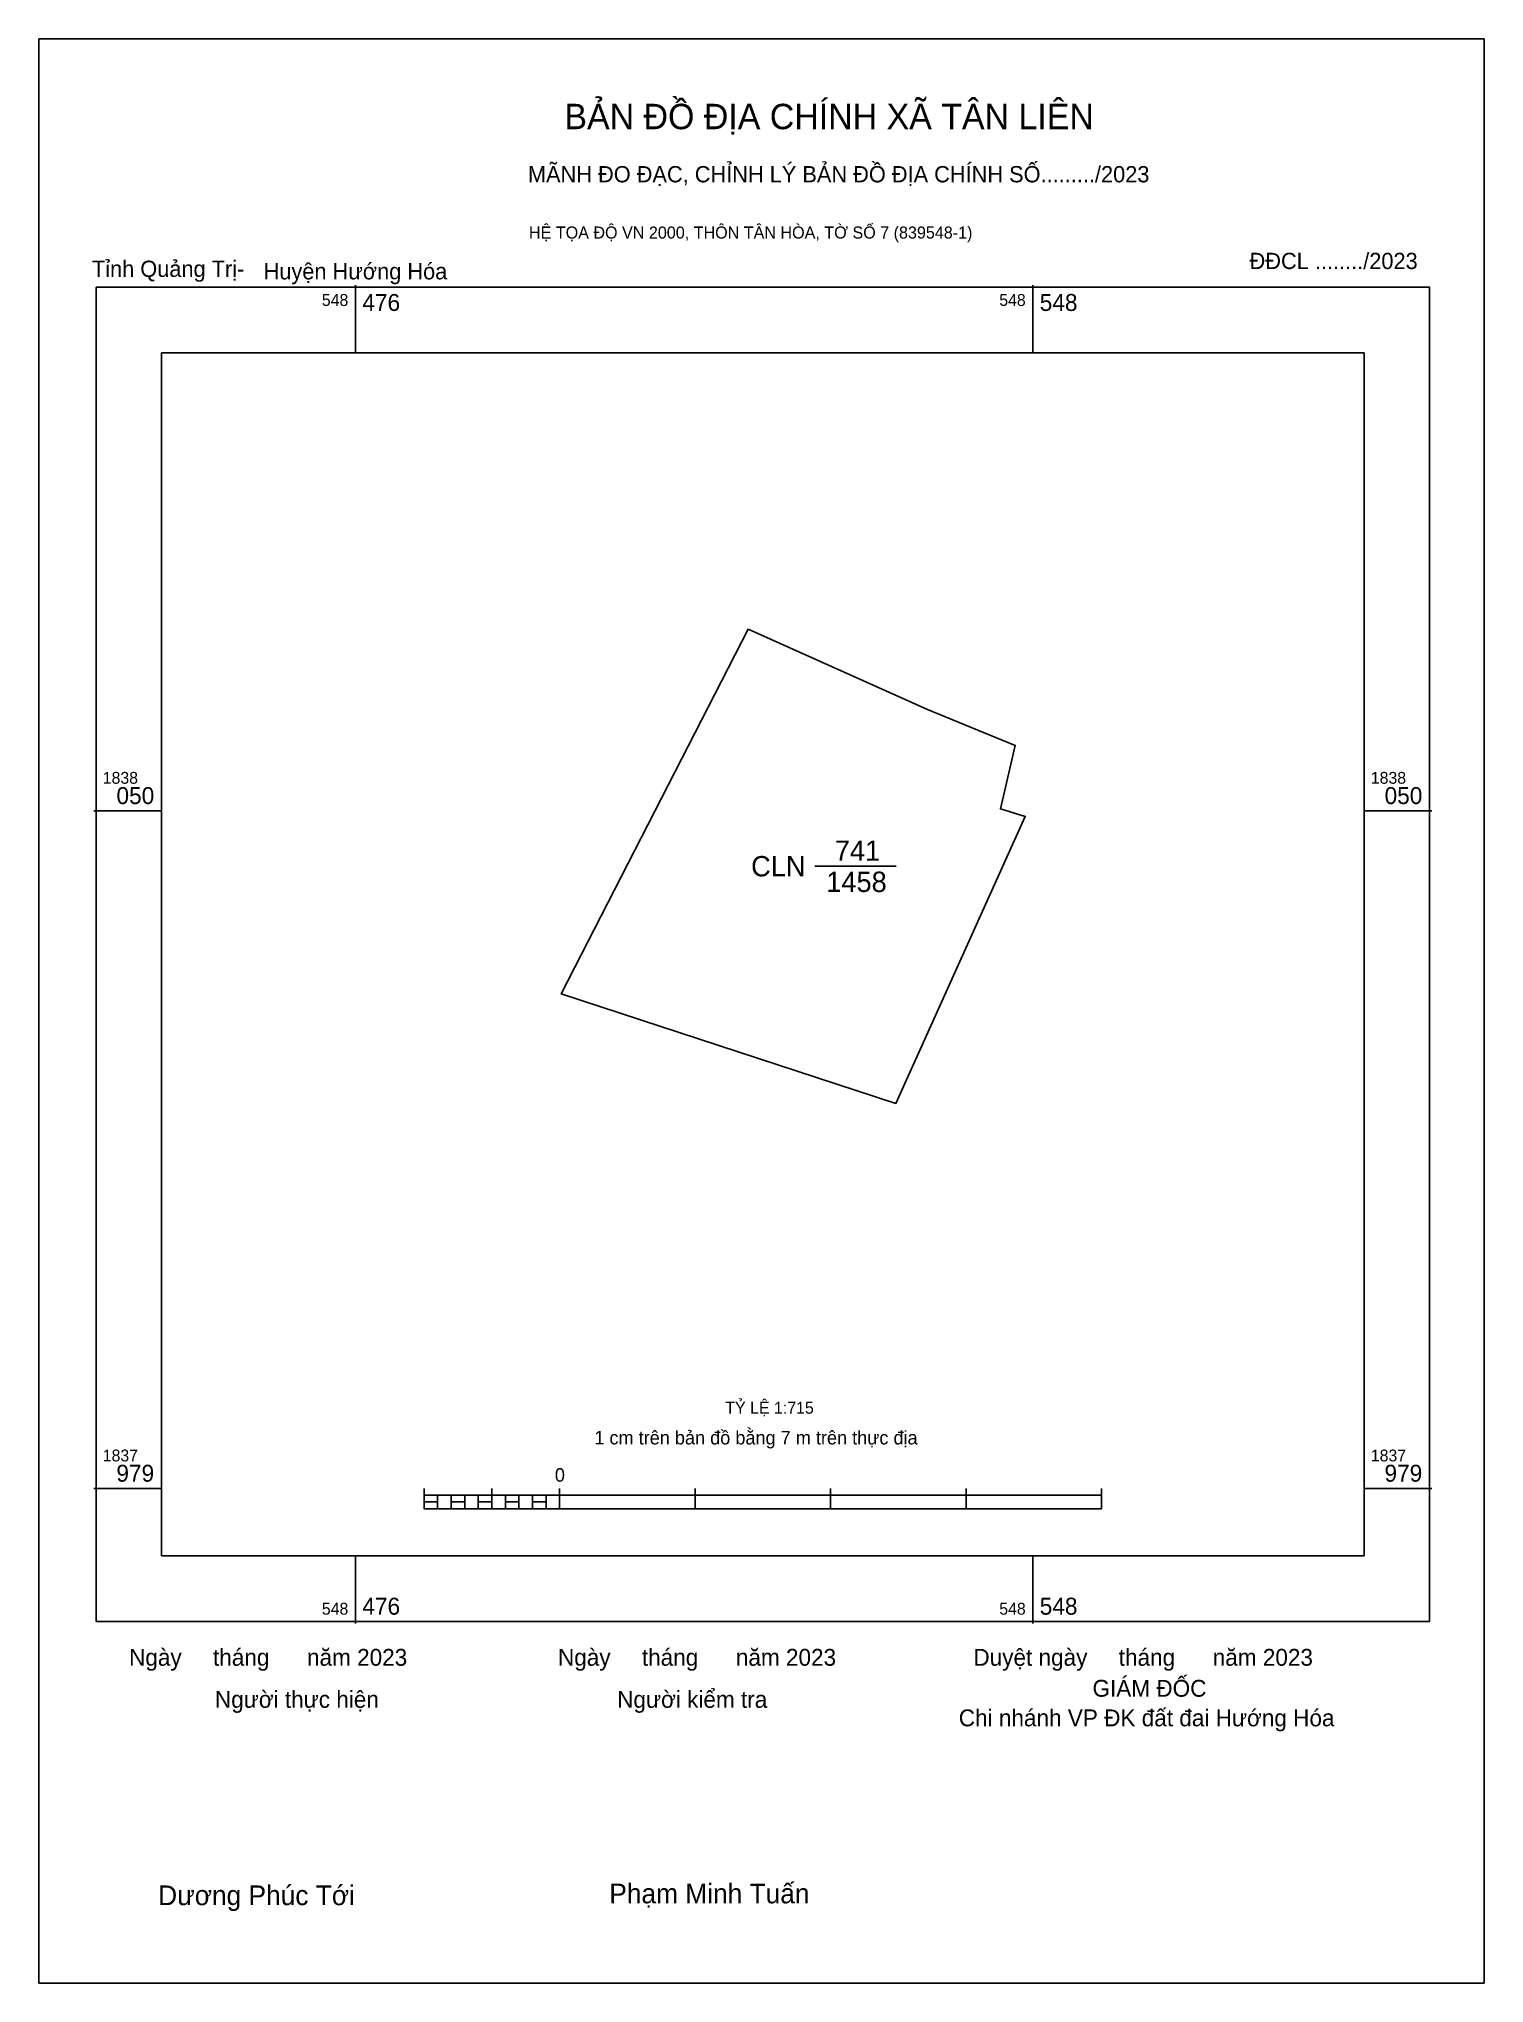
# Model space of a CAD drawing. Extents: x 548443 to 548596, y 1837927 to 1838132.
import ezdxf

# ---------------------------------------------------------------- set-up
doc = ezdxf.new("R2010")
doc.units = 0
for name, color, linetype in [('Level 10', 7, 'Continuous'), ('Level 13', 7, 'Continuous'), ('Level 15', 7, 'Continuous'), ('Level 27', 7, 'Continuous'), ('Level 49', 7, 'Continuous'), ('Level 6', 7, 'Continuous'), ('Level 62', 7, 'Continuous'), ('Level 63', 7, 'Continuous'), ('Level 9', 7, 'Continuous')]:
    doc.layers.add(name, color=color, linetype=linetype)

msp = doc.modelspace()

# ---------------------------------------------------------------- linework, layer by layer
at = {"layer": 'Level 10'}
msp.add_lwpolyline([(548517.94, 1838069.69), (548536.88, 1838061.21), (548546.13, 1838057.41), (548544.58, 1838050.71), (548547.2, 1838049.91), (548533.55, 1838019.64), (548498.22, 1838031.21)], close=True, dxfattribs=at)
at = {"layer": 'Level 13'}
msp.add_line((548524.98, 1838044.66), (548533.57, 1838044.66), dxfattribs=at)
at = {"layer": 'Level 15'}
msp.add_lwpolyline([(548443.08, 1838131.96), (548595.63, 1838131.96), (548595.63, 1837926.81), (548443.08, 1837926.81)], close=True, dxfattribs=at)
at = {"layer": 'Level 27'}
for p, q in [((548536.88, 1838061.21), (548536.88, 1838061.22)), ((548546.13, 1838057.41), (548546.13, 1838057.42)), ((548547.2, 1838049.91), (548547.21, 1838049.91)), ((548533.55, 1838019.64), (548533.55, 1838019.63))]:
    msp.add_line(p, q, dxfattribs=at)
at = {"layer": 'Level 49'}
msp.add_line((548517.23, 1838068.3), (548498.22, 1838031.21), dxfattribs=at)
at = {"layer": 'Level 62'}
msp.add_lwpolyline([(548456.03, 1838098.82), (548582.95, 1838098.82), (548582.95, 1837971.9), (548456.03, 1837971.9)], close=True, dxfattribs=at)
at = {"layer": 'Level 63'}
for p, q in [((548476.5, 1838105.97), (548476.5, 1838098.82)), ((548548, 1838105.97), (548548, 1838098.82)), ((548448.88, 1838050.5), (548456.03, 1838050.5)), ((548582.95, 1838050.5), (548590.1, 1838050.5)), ((548448.88, 1837979), (548456.03, 1837979)), ((548483.74, 1837979.01), (548483.74, 1837976.86)), ((548490.89, 1837979.01), (548490.89, 1837976.86)), ((548498.04, 1837979.01), (548498.04, 1837976.86)), ((548512.34, 1837979.01), (548512.34, 1837976.86)), ((548526.64, 1837979.01), (548526.64, 1837976.86)), ((548540.94, 1837979.01), (548540.94, 1837976.86)), ((548555.24, 1837979.01), (548555.24, 1837976.86)), ((548582.95, 1837979), (548590.1, 1837979)), ((548483.74, 1837978.29), (548555.24, 1837978.29)), ((548483.74, 1837976.86), (548555.24, 1837976.86)), ((548485.17, 1837978.29), (548485.17, 1837976.86)), ((548486.6, 1837978.29), (548486.6, 1837976.86)), ((548488.03, 1837978.29), (548488.03, 1837976.86)), ((548489.46, 1837978.29), (548489.46, 1837976.86)), ((548490.89, 1837978.29), (548490.89, 1837976.86)), ((548492.32, 1837978.29), (548492.32, 1837976.86)), ((548493.75, 1837978.29), (548493.75, 1837976.86)), ((548495.18, 1837978.29), (548495.18, 1837976.86)), ((548496.61, 1837978.29), (548496.61, 1837976.86)), ((548498.04, 1837978.29), (548498.04, 1837976.86)), ((548476.5, 1837971.9), (548476.5, 1837964.75)), ((548548, 1837971.9), (548548, 1837964.75))]:
    msp.add_line(p, q, dxfattribs=at)
for points in [[(548449.11, 1838105.75), (548589.88, 1838105.75), (548589.88, 1837964.98), (548449.11, 1837964.98)], [(548483.74, 1837977.58), (548485.17, 1837977.58), (548485.17, 1837976.86), (548483.74, 1837976.86)], [(548483.74, 1837977.58), (548485.17, 1837977.58), (548485.17, 1837976.86), (548483.74, 1837976.86)], [(548486.6, 1837977.58), (548488.03, 1837977.58), (548488.03, 1837976.86), (548486.6, 1837976.86)], [(548489.46, 1837977.58), (548490.89, 1837977.58), (548490.89, 1837976.86), (548489.46, 1837976.86)], [(548492.32, 1837977.58), (548493.75, 1837977.58), (548493.75, 1837976.86), (548492.32, 1837976.86)], [(548495.18, 1837977.58), (548496.61, 1837977.58), (548496.61, 1837976.86), (548495.18, 1837976.86)]]:
    msp.add_lwpolyline(points, close=True, dxfattribs=at)

# ---------------------------------------------------------------- texts
at = {"layer": 'Level 13'}
for s, p in [('741', (548527.09, 1838045.23)), ('CLN', (548518.26, 1838043.59)), ('1458', (548526.19, 1838041.94))]:
    msp.add_text(s, height=2.145, dxfattribs=at).set_placement(p)
at = {"layer": 'Level 6'}
msp.add_text('TỶ LỆ 1:715', height=1.2569, dxfattribs=at).set_placement((548515.53, 1837986.89))
at = {"layer": 'Level 63'}
for s, height, p in [('BẢN ĐỒ ĐỊA CHÍNH XÃ TÂN LIÊN', 2.6767, (548498.55, 1838122.43)), ('MÃNH ĐO ĐẠC, CHỈNH LÝ BẢN ĐỒ ĐỊA CHÍNH SỐ........./2023', 1.7176, (548494.7, 1838116.82)), ('HỆ TỌA ĐỘ VN 2000, THÔN TÂN HÒA, TỜ SỐ 7 (839548-1)', 1.2714, (548494.81, 1838110.89)), ('548', 1.251, (548472.95, 1838103.78)), ('476', 1.788, (548477.22, 1838103.25)), ('548', 1.251, (548544.45, 1838103.78)), ('548', 1.788, (548548.72, 1838103.25)), ('1838', 1.251, (548449.82, 1838053.36)), ('1838', 1.251, (548583.67, 1838053.36)), ('050', 1.788, (548451.27, 1838051.22)), ('050', 1.788, (548585.12, 1838051.22)), ('1 cm trên bản đồ bằng 7 m trên thực địa', 1.43, (548501.71, 1837983.65)), ('1837', 1.251, (548449.82, 1837981.86)), ('1837', 1.251, (548583.67, 1837981.86)), ('979', 1.788, (548451.26, 1837979.72)), ('0', 1.43, (548497.54, 1837979.72)), ('979', 1.788, (548585.11, 1837979.72)), ('548', 1.251, (548472.95, 1837965.69)), ('476', 1.788, (548477.22, 1837965.69)), ('548', 1.251, (548544.45, 1837965.69)), ('548', 1.788, (548548.72, 1837965.69)), ('Ngày     tháng      năm 2023', 1.7791, (548452.6, 1837960.3)), ('Ngày     tháng      năm 2023', 1.7791, (548497.87, 1837960.3)), ('Duyệt ngày     tháng      năm 2023', 1.7791, (548541.72, 1837960.3)), ('GIÁM ĐỐC', 1.779, (548554.29, 1837957.03)), ('Người thực hiện', 1.7791, (548461.66, 1837955.86)), ('Người kiểm tra', 1.7791, (548504.12, 1837955.86)), ('Chi nhánh VP ĐK đất đai Hướng Hóa', 1.7791, (548540.18, 1837953.91)), ('Dương Phúc Tới', 2.0752, (548455.67, 1837935.04)), ('Phạm Minh Tuấn', 2.0752, (548503.29, 1837935.23))]:
    msp.add_text(s, height=height, dxfattribs=at).set_placement(p)
at = {"layer": 'Level 9'}
for s, p in [('Tỉnh Quảng Trị-', (548448.68, 1838106.84)), ('Huyện Hướng Hóa', (548466.8, 1838106.58)), ('ĐĐCL ......../2023', (548570.87, 1838107.67))]:
    msp.add_text(s, height=1.7176, dxfattribs=at).set_placement(p)

doc.saveas('drawing.dxf')
